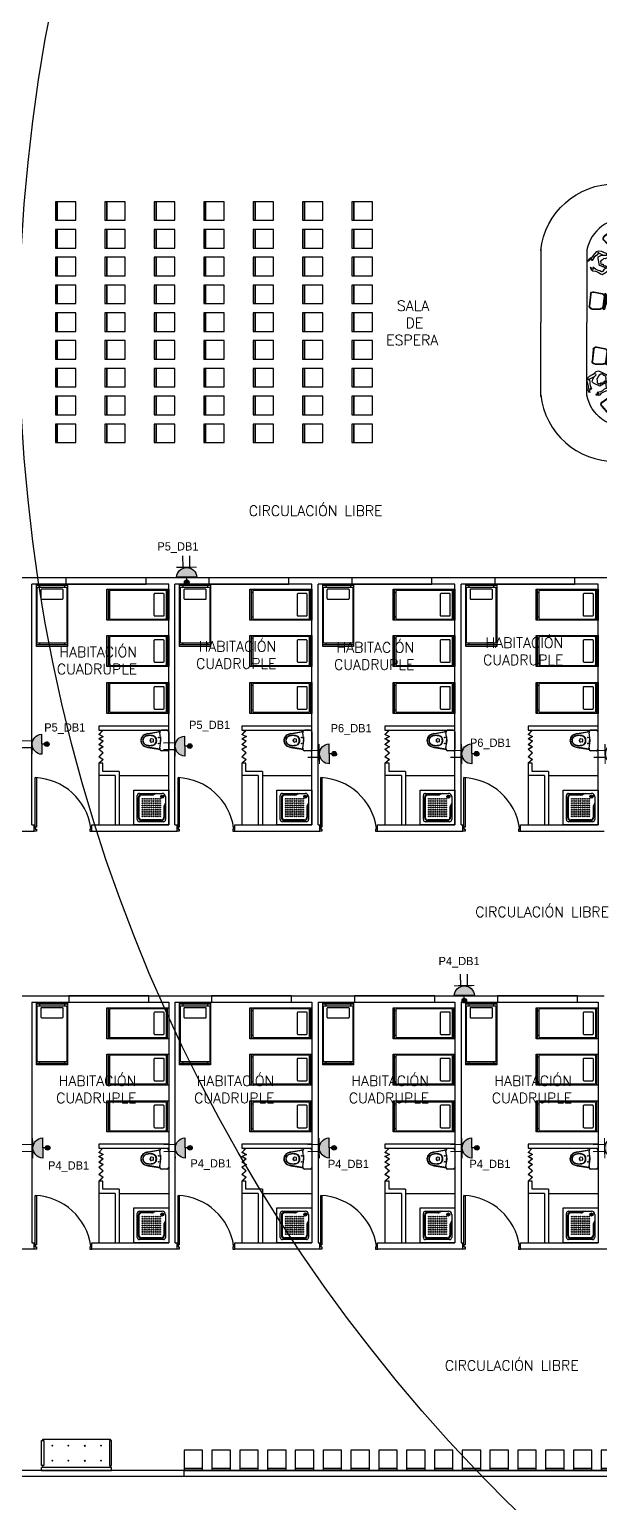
# Model space of a CAD drawing. Header units: metres. Extents: x -24 to 527, y -154 to 95.
# Drawn here: x 174.28 to 188.12, y 6.38 to 42.16 of the extents above; entities that cross this region are included whole.
import ezdxf

# ---------------------------------------------------------------- set-up
doc = ezdxf.new("R2010")
doc.units = ezdxf.units.M
doc.header["$MEASUREMENT"] = 0
for name, color, linetype in [('AN-TEXTO', 3, 'Continuous'), ('AR-MOBILIRIO', 1, 'Continuous'), ('AR-MUROS', 6, 'Continuous'), ('AR-PUERTAS', 2, 'Continuous'), ('AR-VENTANAS', 2, 'Continuous'), ('E-quip', 2, 'Continuous'), ('MOBILIARIO', 42, 'Continuous')]:
    doc.layers.add(name, color=color, linetype=linetype)
doc.layers.add('EQUIPO', color=1, linetype='Continuous', lineweight=0)
doc.styles.add('REGULAR-2.5', font='romans.shx', dxfattribs={"height": 2.5})

# ---------------------------------------------------------------- blocks, each defined once
blk = doc.blocks.new('AR-ESTACION DE ENFERMERAS')
at = {"layer": 'AR-MOBILIRIO'}
for p, q in [((-1.792, 3.363), (-1.792, 1.567)), ((-0.584, 2.259), (-0.616, 1.969)), ((-0.575, 2.257), (-0.606, 1.968)), ((-0.508, 2.307), (-0.304, 2.266)), ((-0.506, 2.317), (-0.302, 2.276)), ((-0.258, 2.205), (-0.286, 1.956)), ((-0.248, 2.203), (-0.276, 1.955)), ((-0.551, 1.905), (-0.343, 1.905)), ((-0.551, 1.895), (-0.343, 1.895)), ((-0.234, 2.041), (-0.266, 2.044)), ((-0.235, 2.036), (-0.266, 2.039)), ((-0.253, 2.118), (-0.262, 2.039)), ((-0.229, 2.075), (-0.262, 2.079)), ((-0.226, 2.115), (-0.258, 2.119)), ((-0.226, 2.11), (-0.258, 2.114)), ((-0.248, 2.118), (-0.257, 2.038)), ((-0.243, 2.117), (-0.252, 2.038)), ((-0.238, 2.117), (-0.247, 2.037)), ((-0.233, 2.116), (-0.242, 2.037)), ((-0.228, 2.116), (-0.237, 2.036)), ((-1.792, -0.23), (-1.792, 1.566)), ((-0.517, 0.919), (-0.549, 0.63)), ((-0.507, 0.918), (-0.539, 0.629)), ((-0.44, 0.968), (-0.236, 0.927)), ((-0.438, 0.977), (-0.235, 0.937)), ((-0.191, 0.865), (-0.218, 0.616)), ((-0.181, 0.864), (-0.208, 0.615)), ((-0.185, 0.779), (-0.194, 0.7)), ((-0.161, 0.736), (-0.194, 0.74)), ((-0.158, 0.771), (-0.191, 0.775)), ((-0.158, 0.776), (-0.19, 0.78)), ((-0.18, 0.779), (-0.189, 0.699)), ((-0.175, 0.778), (-0.184, 0.698)), ((-0.17, 0.777), (-0.179, 0.698)), ((-0.165, 0.777), (-0.174, 0.697)), ((-0.16, 0.776), (-0.169, 0.697)), ((-0.483, 0.566), (-0.275, 0.566)), ((-0.483, 0.556), (-0.275, 0.556)), ((-0.167, 0.697), (-0.199, 0.7)), ((-0.166, 0.702), (-0.198, 0.705)), ((-0.307, -0.367), (-0.138, -0.245)), ((-0.301, -0.375), (-0.132, -0.254)), ((-0.056, -0.262), (0.108, -0.451)), ((-0.048, -0.255), (0.115, -0.445)), ((0.032, -0.299), (0.007, -0.32)), ((0.035, -0.302), (0.011, -0.323)), ((0.011, -0.316), (0.063, -0.377)), ((0.015, -0.313), (0.067, -0.374)), ((0.019, -0.31), (0.071, -0.37)), ((0.022, -0.307), (0.075, -0.367)), ((0.026, -0.303), (0.078, -0.364)), ((0.03, -0.3), (0.082, -0.361)), ((0.059, -0.328), (0.034, -0.35)), ((0.081, -0.355), (0.056, -0.376)), ((-0.317, -0.464), (-0.126, -0.684)), ((-0.31, -0.458), (-0.119, -0.678)), ((-0.035, -0.68), (0.106, -0.527)), ((-0.028, -0.687), (0.113, -0.534)), ((0.084, -0.359), (0.06, -0.38))]:
    blk.add_line(p, q, dxfattribs=at)
at = {"layer": 'AR-MOBILIRIO', "linetype": 'ByBlock'}
for p, q in [((-0.453, 0.374), (-0.499, 0.332)), ((-0.39, 0.387), (-0.453, 0.374)), ((-0.34, 0.369), (-0.39, 0.387)), ((-0.261, 0.333), (-0.34, 0.369)), ((-0.672, 0.172), (-0.662, 0.218)), ((-0.652, 0.09), (-0.672, 0.172)), ((-0.662, 0.218), (-0.609, 0.269)), ((-0.632, 0.021), (-0.652, 0.09)), ((-0.642, 0.191), (-0.61, 0.17)), ((-0.637, -0.018), (-0.632, 0.021)), ((-0.612, 0.191), (-0.63, 0.185)), ((-0.559, 0.213), (-0.612, 0.191)), ((-0.61, 0.17), (-0.602, 0.118)), ((-0.609, 0.269), (-0.539, 0.304)), ((-0.602, 0.118), (-0.598, 0.08)), ((-0.598, 0.08), (-0.597, 0.04)), ((-0.597, 0.04), (-0.581, -0.004)), ((-0.494, 0.247), (-0.559, 0.213)), ((-0.546, 0.126), (-0.532, 0.191)), ((-0.515, 0.095), (-0.546, 0.126)), ((-0.539, 0.304), (-0.499, 0.332)), ((-0.532, 0.191), (-0.499, 0.25)), ((-0.361, 0.023), (-0.515, 0.095)), ((-0.499, 0.332), (-0.467, 0.322)), ((-0.454, 0.293), (-0.494, 0.247)), ((-0.467, 0.322), (-0.454, 0.293)), ((-0.405, 0.23), (-0.431, 0.203)), ((-0.431, 0.203), (-0.422, 0.15)), ((-0.422, 0.15), (-0.424, 0.105)), ((-0.424, 0.105), (-0.393, 0.085)), ((-0.399, 0.259), (-0.405, 0.23)), ((-0.378, 0.293), (-0.399, 0.259)), ((-0.393, 0.085), (-0.372, 0.064)), ((-0.336, 0.314), (-0.378, 0.293)), ((-0.315, 0.048), (-0.361, 0.023)), ((-0.345, 0.093), (-0.332, 0.111)), ((-0.342, 0.066), (-0.345, 0.093)), ((-0.308, 0.319), (-0.336, 0.314)), ((-0.332, 0.111), (-0.305, 0.09)), ((-0.218, 0.103), (-0.315, 0.048)), ((-0.279, 0.296), (-0.308, 0.319)), ((-0.305, 0.09), (-0.279, 0.108)), ((-0.259, 0.282), (-0.279, 0.296)), ((-0.279, 0.108), (-0.274, 0.131)), ((-0.274, 0.131), (-0.246, 0.132)), ((-0.186, 0.298), (-0.261, 0.333)), ((-0.232, 0.285), (-0.259, 0.282)), ((-0.246, 0.132), (-0.245, 0.15)), ((-0.245, 0.15), (-0.215, 0.138)), ((-0.224, 0.256), (-0.232, 0.285)), ((-0.21, 0.253), (-0.224, 0.256)), ((-0.221, 0.189), (-0.204, 0.206)), ((-0.202, 0.173), (-0.221, 0.189)), ((-0.215, 0.138), (-0.202, 0.173)), ((-0.177, 0.16), (-0.215, 0.104)), ((-0.215, 0.104), (-0.212, 0.039)), ((-0.212, 0.039), (-0.204, -0.009)), ((-0.204, 0.206), (-0.21, 0.253)), ((-0.159, 0.255), (-0.186, 0.298)), ((-0.14, 0.157), (-0.177, 0.16)), ((-0.156, 0.209), (-0.159, 0.255)), ((-0.138, 0.158), (-0.156, 0.209)), ((-0.151, -0.059), (-0.134, 0.052)), ((-0.134, 0.052), (-0.14, 0.157)), ((-0.641, -0.082), (-0.637, -0.018)), ((-0.61, -0.141), (-0.641, -0.082)), ((-0.605, -0.034), (-0.614, -0.07)), ((-0.614, -0.07), (-0.609, -0.106)), ((-0.605, -0.119), (-0.61, -0.141)), ((-0.609, -0.106), (-0.605, -0.119)), ((-0.591, -0.033), (-0.605, -0.034)), ((-0.571, -0.055), (-0.591, -0.033)), ((-0.581, -0.004), (-0.565, -0.044)), ((-0.565, -0.044), (-0.571, -0.055)), ((-0.44, -0.172), (-0.457, -0.176)), ((-0.457, -0.176), (-0.457, -0.186)), ((-0.457, -0.186), (-0.403, -0.199)), ((-0.397, -0.174), (-0.44, -0.172)), ((-0.386, -0.119), (-0.427, -0.13)), ((-0.427, -0.13), (-0.426, -0.136)), ((-0.426, -0.136), (-0.387, -0.146)), ((-0.403, -0.199), (-0.354, -0.185)), ((-0.38, -0.153), (-0.397, -0.174)), ((-0.387, -0.146), (-0.38, -0.153)), ((-0.347, -0.113), (-0.386, -0.119)), ((-0.354, -0.185), (-0.308, -0.141)), ((-0.297, -0.089), (-0.347, -0.113)), ((-0.308, -0.141), (-0.247, -0.104)), ((-0.252, -0.053), (-0.297, -0.089)), ((-0.208, -0.033), (-0.252, -0.053)), ((-0.247, -0.104), (-0.185, -0.084)), ((-0.2, -0.03), (-0.208, -0.033)), ((-0.204, -0.009), (-0.2, -0.03)), ((-0.185, -0.084), (-0.151, -0.059))]:
    blk.add_line(p, q, dxfattribs=at)
at = {"layer": 'AR-MOBILIRIO'}
for points in [[(-1.792, 3.317, -0.388962), (0.028, 4.934), (0.354, 4.08, 0.39649), (-0.672, 3.332), (-0.671, 1.567)], [(-1.792, -0.184, 0.388962), (0.028, -1.801), (0.354, -0.947, -0.39649), (-0.672, -0.199), (-0.671, 1.566)]]:
    blk.add_lwpolyline(points, format="xyb", dxfattribs=at)
at = {"layer": 'AR-MOBILIRIO', "linetype": 'ByBlock'}
for points in [[(-0.626, 3.064), (-0.648, 3.054), (-0.619, 3.115), (-0.566, 3.15), (-0.531, 3.17), (-0.488, 3.228), (-0.436, 3.294), (-0.393, 3.313), (-0.32, 3.302), (-0.25, 3.267), (-0.204, 3.253), (-0.142, 3.242)], [(-0.204, 3.253), (-0.192, 3.221), (-0.208, 3.193), (-0.268, 3.197), (-0.335, 3.228), (-0.385, 3.257), (-0.4, 3.268), (-0.402, 3.281), (-0.399, 3.243), (-0.436, 3.205), (-0.464, 3.179), (-0.496, 3.154), (-0.521, 3.115), (-0.543, 3.078), (-0.556, 3.076), (-0.55, 3.105), (-0.559, 3.115), (-0.593, 3.101), (-0.619, 3.075), (-0.626, 3.064)], [(-0.124, 2.86), (-0.094, 2.906), (-0.059, 2.935), (-0.041, 2.983), (-0.058, 3.064), (-0.078, 3.148), (-0.094, 3.199), (-0.142, 3.242)], [(-0.582, 2.911), (-0.591, 2.906), (-0.568, 2.855), (-0.527, 2.824), (-0.464, 2.815), (-0.398, 2.789), (-0.345, 2.751), (-0.304, 2.739), (-0.205, 2.793), (-0.126, 2.861), (-0.145, 2.892), (-0.214, 2.889)], [(-0.214, 2.889), (-0.263, 2.847), (-0.297, 2.812), (-0.311, 2.796), (-0.318, 2.8), (-0.36, 2.823), (-0.417, 2.837), (-0.466, 2.862), (-0.494, 2.89), (-0.527, 2.916), (-0.532, 2.911), (-0.516, 2.874), (-0.518, 2.864), (-0.545, 2.865), (-0.569, 2.9), (-0.582, 2.911)], [(-0.216, 2.89), (-0.318, 2.934), (-0.366, 2.956), (-0.401, 3.122), (-0.396, 3.165), (-0.336, 3.194), (-0.269, 3.202)], [(-0.32, 2.966), (-0.301, 2.985), (-0.278, 2.986), (-0.279, 2.951), (-0.248, 2.942), (-0.227, 2.951), (-0.21, 2.93), (-0.194, 2.94), (-0.187, 2.909), (-0.15, 2.92), (-0.149, 2.945), (-0.126, 2.942), (-0.092, 2.975), (-0.098, 2.987), (-0.079, 3.012), (-0.098, 3.031), (-0.099, 3.056), (-0.098, 3.093), (-0.119, 3.112), (-0.162, 3.133), (-0.201, 3.129), (-0.228, 3.116), (-0.265, 3.121), (-0.302, 3.081), (-0.339, 3.055), (-0.336, 3.019), (-0.34, 2.99)]]:
    blk.add_lwpolyline(points, dxfattribs=at)
at = {"layer": 'AR-MOBILIRIO'}
for centre, radius, start, end in [((-0.871, 2.148), 0.646, 336.7176, 10.5405), ((-0.206, 2.055), 0.0305, 272.5051, 304.8395), ((-0.202, 2.089), 0.0305, 42.2784, 74.6625), ((-0.804, 0.809), 0.646, 336.7176, 10.5405), ((-0.134, 0.75), 0.0305, 42.2784, 74.6625), ((-0.138, 0.716), 0.0305, 272.5051, 304.8395), ((-0.431, -0.75), 0.646, 23.8876, 57.7104), ((0.067, -0.299), 0.0305, 89.4483, 121.8325), ((0.089, -0.325), 0.0305, 319.675, 352.0095)]:
    blk.add_arc(centre, radius, start, end, dxfattribs=at)
at = {"layer": 'AR-MOBILIRIO', "extrusion": (0, 0, -1)}
for centre, major_axis, start_param, end_param in [((-0.518, 2.251), (0.0369, 0.0554), 4.232936, 5.879449), ((-0.518, 2.251), (0.0313, 0.0471), 4.232936, 5.879449), ((-0.314, 2.211), (0.0313, 0.0471), 5.879449, 7.375986), ((-0.314, 2.211), (0.0369, 0.0554), 5.879449, 7.375986), ((-0.55, 1.962), (0.0369, 0.0554), 2.568445, 4.232936), ((-0.55, 1.962), (0.0313, 0.0471), 2.568445, 4.232936), ((-0.342, 1.962), (0.0313, 0.0471), 1.092801, 2.568445), ((-0.342, 1.962), (0.0369, 0.0554), 1.092801, 2.568445), ((-0.451, 0.912), (0.0369, 0.0554), 4.232936, 5.879449), ((-0.451, 0.912), (0.0313, 0.0471), 4.232936, 5.879449), ((-0.247, 0.871), (0.0313, 0.0471), 5.879449, 7.375986), ((-0.247, 0.871), (0.0369, 0.0554), 5.879449, 7.375986), ((-0.482, 0.623), (0.0369, 0.0554), 2.568445, 4.232936), ((-0.482, 0.623), (0.0313, 0.0471), 2.568445, 4.232936), ((-0.274, 0.622), (0.0313, 0.0471), 1.092801, 2.568445), ((-0.274, 0.622), (0.0369, 0.0554), 1.092801, 2.568445), ((-0.099, -0.299), (-0.0156, 0.0647), 5.879449, 7.375986), ((-0.099, -0.299), (-0.0132, 0.055), 5.879449, 7.375986), ((-0.267, -0.421), (-0.0156, 0.0647), 4.232936, 5.879449), ((-0.267, -0.421), (-0.0132, 0.055), 4.232936, 5.879449), ((-0.076, -0.641), (-0.0156, 0.0647), 2.568445, 4.232936), ((-0.076, -0.641), (-0.0132, 0.055), 2.568445, 4.232936), ((0.065, -0.488), (-0.0132, 0.055), 1.092801, 2.568445), ((0.065, -0.488), (-0.0156, 0.0647), 1.092801, 2.568445)]:
    blk.add_ellipse(centre, major_axis=major_axis, ratio=1, start_param=start_param, end_param=end_param, dxfattribs=at)
at = {"layer": 'AR-MOBILIRIO'}
for centre, major_axis, start_param, end_param in [((-0.244, 2.078), (0.022, 0.194), 2.867658, 6.556557), ((-0.269, 2.081), (0.022, 0.194), 3.414965, 6.009251), ((-0.176, 0.739), (0.022, 0.194), 2.867658, 6.556557), ((-0.202, 0.741), (0.022, 0.194), 3.414965, 6.009251), ((0.047, -0.338), (-0.128, 0.148), 2.867658, 6.556557), ((0.027, -0.354), (-0.128, 0.148), 3.414965, 6.009251)]:
    blk.add_ellipse(centre, major_axis=major_axis, ratio=0.239226, start_param=start_param, end_param=end_param, dxfattribs=at)
for points in [[(-0.188, 2.03), (-0.185, 2.049), (-0.183, 2.068), (-0.18, 2.095), (-0.18, 2.102), (-0.179, 2.11)], [(-0.121, 0.691), (-0.118, 0.71), (-0.115, 0.729), (-0.113, 0.755), (-0.112, 0.763), (-0.112, 0.771)], [(0.119, -0.329), (0.108, -0.314), (0.095, -0.299), (0.078, -0.28), (0.072, -0.274), (0.067, -0.268)]]:
    blk.add_open_spline(points, degree=3, knots=[4.503628, 4.503628, 4.503628, 4.503628, 4.7924379, 4.7924379, 4.9095358, 4.9095358, 4.9095358, 4.9095358], dxfattribs=at)
at = {"layer": 'MOBILIARIO', "linetype": 'ByBlock'}
blk.add_line((-0.63, 0.185), (-0.642, 0.191), dxfattribs=at)
blk = doc.blocks.new('AR-ESTACION DE ENFERMERAS 1')
at = {"layer": 'AR-MOBILIRIO'}
for p, q in [((0.165, 4.32), (0.304, 4.165)), ((0.172, 4.327), (0.311, 4.172)), ((0.413, 4.588), (0.176, 4.418)), ((0.419, 4.58), (0.182, 4.41)), ((0.59, 4.309), (0.387, 4.163)), ((0.596, 4.301), (0.393, 4.155)), ((0.5, 4.563), (0.606, 4.384)), ((0.508, 4.568), (0.614, 4.389)), ((0.481, 4.179), (0.462, 4.205)), ((0.53, 4.247), (0.465, 4.201)), ((0.485, 4.181), (0.466, 4.208)), ((0.533, 4.243), (0.468, 4.197)), ((0.536, 4.239), (0.471, 4.193)), ((0.539, 4.235), (0.474, 4.189)), ((0.542, 4.231), (0.477, 4.185)), ((0.545, 4.227), (0.479, 4.18)), ((0.514, 4.201), (0.494, 4.228)), ((0.542, 4.222), (0.523, 4.248)), ((0.546, 4.225), (0.527, 4.251))]:
    blk.add_line(p, q, dxfattribs=at)
for centre, radius, start, end in [((0.139, 4.727), 0.646, 288.6156, 322.4385), ((0.514, 4.17), 0.0305, 224.4031, 256.7375), ((0.542, 4.19), 0.0305, 354.1764, 26.5605)]:
    blk.add_arc(centre, radius, start, end, dxfattribs=at)
at = {"layer": 'AR-MOBILIRIO', "extrusion": (0, 0, -1)}
for centre, major_axis, start_param, end_param in [((0.215, 4.364), (0.0659, 0.0096), 2.568445, 4.232936), ((0.215, 4.364), (0.056, 0.0081), 2.568445, 4.232936), ((0.452, 4.534), (0.0659, 0.0096), 4.232936, 5.879449), ((0.452, 4.534), (0.056, 0.0081), 4.232936, 5.879449), ((0.557, 4.355), (0.056, 0.0081), 5.879449, 7.375986), ((0.557, 4.355), (0.0659, 0.0096), 5.879449, 7.375986), ((0.354, 4.209), (0.0659, 0.0096), 1.092801, 2.568445), ((0.354, 4.209), (0.056, 0.0081), 1.092801, 2.568445)]:
    blk.add_ellipse(centre, major_axis=major_axis, ratio=1, start_param=start_param, end_param=end_param, dxfattribs=at)
at = {"layer": 'AR-MOBILIRIO'}
for centre, start_param, end_param in [((0.506, 4.214), 2.867658, 6.556557), ((0.491, 4.234), 3.414965, 6.009251)]:
    blk.add_ellipse(centre, major_axis=(0.159, 0.113), ratio=0.239226, start_param=start_param, end_param=end_param, dxfattribs=at)
blk.add_open_spline([(0.507, 4.141), (0.523, 4.151), (0.539, 4.162), (0.561, 4.178), (0.567, 4.182), (0.573, 4.187)], degree=3, knots=[4.503628, 4.503628, 4.503628, 4.503628, 4.7924379, 4.7924379, 4.9095358, 4.9095358, 4.9095358, 4.9095358], dxfattribs=at)
at = {"layer": 'AR-MOBILIRIO', "color": 1}
blk.add_blockref('AR-ESTACION DE ENFERMERAS', (0.431, 0.75), dxfattribs=at)
blk = doc.blocks.new('silla')
for points in [[(-0.225, -0.023), (0.225, -0.023), (0.225, 0.023), (-0.225, 0.023)], [(-0.225, -0.473), (0.225, -0.473), (0.225, -0.023), (-0.225, -0.023)]]:
    blk.add_lwpolyline(points, close=True)
blk = doc.blocks.new('*U116')
at = {"layer": 'AR-MOBILIRIO', "rotation": 90}
blk.add_blockref('silla', (-0.225, 0), dxfattribs=at)
blk = doc.blocks.new('*U105')
at = {"layer": 'AR-MUROS', "color": 0, "linetype": 'ByBlock', "lineweight": -2}
for p in [(0, 5.4), (1.2, 5.4), (2.4, 5.4), (3.6, 5.4), (4.8, 5.4), (6, 5.4), (7.2, 5.4), (0, 4.725), (1.2, 4.725), (2.4, 4.725), (3.6, 4.725), (4.8, 4.725), (6, 4.725), (7.2, 4.725), (0, 4.05), (1.2, 4.05), (2.4, 4.05), (3.6, 4.05), (4.8, 4.05), (6, 4.05), (7.2, 4.05), (0, 3.375), (1.2, 3.375), (2.4, 3.375), (3.6, 3.375), (4.8, 3.375), (6, 3.375), (7.2, 3.375), (0, 2.7), (1.2, 2.7), (2.4, 2.7), (3.6, 2.7), (4.8, 2.7), (6, 2.7), (7.2, 2.7), (0, 2.025), (1.2, 2.025), (2.4, 2.025), (3.6, 2.025), (4.8, 2.025), (6, 2.025), (7.2, 2.025), (0, 1.35), (1.2, 1.35), (2.4, 1.35), (3.6, 1.35), (4.8, 1.35), (6, 1.35), (7.2, 1.35), (0, 0.675), (1.2, 0.675), (2.4, 0.675), (3.6, 0.675), (4.8, 0.675), (6, 0.675), (7.2, 0.675), (0, 0), (1.2, 0), (2.4, 0), (3.6, 0), (4.8, 0), (6, 0), (7.2, 0)]:
    blk.add_blockref('*U116', p, dxfattribs=at)
blk = doc.blocks.new('31643339')
at = {"layer": 'AR-MOBILIRIO'}
for p, q in [((0.038, 0.5), (0.038, -0.5)), ((1.95, 0.5), (1.95, -0.5)), ((0.038, 0.4), (0.087, 0.4)), ((1.9, 0.4), (1.95, 0.4)), ((0.038, -0.4), (0.087, -0.4)), ((1.9, -0.4), (1.95, -0.4))]:
    blk.add_line(p, q, dxfattribs=at)
blk.add_lwpolyline([(0, -0.5), (0, 0.5), (2, 0.5), (2, -0.5)], close=True, dxfattribs=at)
for points in [[(1.87, 0.475, -0.414214), (1.9, 0.445), (1.9, -0.445, -0.414214), (1.87, -0.475), (0.117, -0.475, -0.414214), (0.087, -0.445), (0.087, 0.445, -0.414214), (0.117, 0.475)], [(0.15, -0.332, 0.414214), (0.18, -0.362), (0.447, -0.362, 0.414214), (0.477, -0.332), (0.477, 0.333, 0.414214), (0.447, 0.363), (0.18, 0.363, 0.414214), (0.15, 0.333)]]:
    blk.add_lwpolyline(points, format="xyb", close=True, dxfattribs=at)
blk = doc.blocks.new('AR-PUERTA 2')
at = {"layer": 'AR-PUERTAS', "linetype": 'Continuous'}
for points in [[(-1.354, -0.058), (-1.354, -0.008), (-1.329, -0.008), (-1.329, 0.042), (-1.379, 0.042), (-1.379, -0.058)], [(-0.029, -0.008), (-0.029, 0.042), (0.021, 0.042), (0.021, -0.058), (-0.004, -0.058), (-0.004, -0.008)], [(-0.004, -0.058), (-0.004, -1.258), (-0.029, -1.258), (-0.029, -0.058)]]:
    blk.add_lwpolyline(points, close=True, dxfattribs=at)
blk.add_arc((0.061, 0.169), 1.428, 188.1236, 267.3924, dxfattribs=at)
blk = doc.blocks.new('*U112')
at = {"layer": 'AR-MOBILIRIO', "rotation": 90}
blk.add_blockref('silla', (-0.225, 0), dxfattribs=at)
blk = doc.blocks.new('*U113')
at = {"layer": 'AR-MUROS', "color": 0, "linetype": 'ByBlock', "lineweight": -2}
for p in [(0, 12.825), (0, 12.15), (0, 11.475), (0, 10.8), (0, 10.125), (0, 9.45), (0, 8.775), (0, 8.1), (0, 7.425), (0, 6.75), (0, 6.075), (0, 5.4), (0, 4.725), (0, 4.05), (0, 3.375), (0, 2.7), (0, 2.025), (0, 1.35), (0, 0.675), (0, 0)]:
    blk.add_blockref('*U112', p, dxfattribs=at)
blk = doc.blocks.new('mueb')
at = {"layer": 'AR-MOBILIRIO'}
for p, q in [((354.197, 187.284), (354.197, 187.21)), ((355.897, 187.284), (354.197, 187.284)), ((354.197, 187.21), (355.897, 187.21)), ((354.251, 187.161), (354.197, 187.161)), ((354.197, 187.161), (354.197, 186.556)), ((354.224, 187.21), (354.224, 187.161)), ((354.251, 186.556), (354.251, 187.161)), ((355.842, 187.161), (355.897, 187.161)), ((355.842, 186.556), (355.842, 187.161)), ((355.87, 187.21), (355.87, 187.161)), ((355.897, 187.284), (355.897, 187.21)), ((355.897, 187.161), (355.897, 186.556)), ((354.468, 187.058), (354.444, 187.033)), ((354.468, 187.033), (354.444, 187.058)), ((354.859, 187.058), (354.834, 187.033)), ((354.859, 187.033), (354.834, 187.058)), ((355.232, 187.033), (355.257, 187.058)), ((355.232, 187.058), (355.257, 187.033)), ((355.623, 187.033), (355.647, 187.058)), ((355.623, 187.058), (355.647, 187.033)), ((354.197, 186.556), (354.251, 186.556)), ((354.197, 186.556), (354.251, 186.556)), ((354.224, 186.556), (354.224, 186.52)), ((354.224, 186.556), (354.224, 186.52)), ((355.87, 186.52), (354.224, 186.52)), ((354.468, 186.67), (354.444, 186.695)), ((354.468, 186.695), (354.444, 186.67)), ((354.859, 186.695), (354.834, 186.67)), ((354.859, 186.67), (354.834, 186.695)), ((355.232, 186.67), (355.257, 186.695)), ((355.232, 186.695), (355.257, 186.67)), ((355.623, 186.695), (355.647, 186.67)), ((355.623, 186.67), (355.647, 186.695)), ((355.897, 186.556), (355.842, 186.556)), ((355.87, 186.556), (355.87, 186.52))]:
    blk.add_line(p, q, dxfattribs=at)
blk = doc.blocks.new('AR-PUERTA ACORDION')
at = {"layer": 'AR-PUERTAS'}
blk.add_lwpolyline([(-0.386, 0.049), (-0.288, -0.046), (-0.235, 0.057), (-0.185, -0.044), (-0.129, 0.054), (-0.046, -0.045), (0.01, 0.056), (0.073, -0.046), (0.158, 0.053), (0.252, -0.046), (0.317, 0.054), (0.41, -0.047), (0.41, -0.054), (0.318, 0.046), (0.253, -0.054), (0.158, 0.046), (0.072, -0.054), (0.01, 0.046), (-0.045, -0.054), (-0.128, 0.046), (-0.185, -0.054), (-0.235, 0.046), (-0.287, -0.054), (-0.39, 0.046)], close=True, dxfattribs=at)
blk = doc.blocks.new('A$C05366594')
at = {"layer": 'AR-MOBILIRIO', "linetype": 'Continuous'}
for p, q in [((0, 0), (0, 0.72)), ((0, 0.72), (0.72, 0.72)), ((0.113, 0.653), (0.585, 0.653)), ((0.367, 0.63), (0.158, 0.63)), ((0.428, 0.653), (0.397, 0.637)), ((0.72, 0.72), (0.72, 0)), ((0.068, 0.113), (0.068, 0.608)), ((0.09, 0.563), (0.09, 0.158)), ((0.63, 0.367), (0.63, 0.158)), ((0.653, 0.428), (0.637, 0.397)), ((0.653, 0.585), (0.653, 0.113)), ((0.72, 0), (0, 0)), ((0.608, 0.068), (0.113, 0.068)), ((0.563, 0.09), (0.158, 0.09))]:
    blk.add_line(p, q, dxfattribs=at)
at = {"layer": 'AR-MOBILIRIO', "color": 250}
for p, q in [((0.367, 0.617), (0.158, 0.617)), ((0.458, 0.653), (0.403, 0.625)), ((0.104, 0.563), (0.104, 0.158)), ((0.617, 0.367), (0.617, 0.158)), ((0.653, 0.458), (0.625, 0.403)), ((0.563, 0.104), (0.158, 0.104))]:
    blk.add_line(p, q, dxfattribs=at)
at = {"layer": 'AR-MOBILIRIO', "linetype": 'Continuous'}
for centre, major_axis, start_param, end_param in [((0.113, 0.608), (0.0318, 0.0318), 0.785398, 2.356194), ((0.158, 0.563), (0.0477, 0.0477), 0.785398, 2.356194), ((0.367, 0.698), (0.0477, 0.0477), 3.926991, 4.390638), ((0.585, 0.585), (0.0477, 0.0477), 5.497787, 7.068583), ((0.698, 0.367), (-0.0477, 0.0477), 0.321751, 0.785398), ((0.113, 0.113), (-0.0318, 0.0318), 0.785398, 2.356194), ((0.158, 0.158), (-0.0477, 0.0477), 0.785398, 2.356194), ((0.158, 0.158), (-0.0477, 0.0477), 0.785398, 2.356194), ((0.563, 0.158), (0.0477, 0.0477), 3.926991, 5.497787), ((0.608, 0.113), (-0.0318, 0.0318), 2.356194, 3.926991)]:
    blk.add_ellipse(centre, major_axis=major_axis, ratio=1, start_param=start_param, end_param=end_param, dxfattribs=at)
at = {"layer": 'AR-MOBILIRIO', "color": 250}
for centre, major_axis, start_param, end_param in [((0.158, 0.563), (-0.0382, 0.0382), -0.785398, 0.785398), ((0.367, 0.698), (0.0573, 0.0573), 3.926991, 4.390638), ((0.585, 0.585), (0.0223, 0.0223), 0.785398, 7.068583), ((0.18, 0.54), (-0.00636, 0.00636), -0.785398, 5.497787), ((0.18, 0.495), (-0.00636, 0.00636), -0.785398, 5.497787), ((0.18, 0.45), (-0.00636, 0.00636), -0.785398, 5.497787), ((0.18, 0.405), (-0.00636, 0.00636), -0.785398, 5.497787), ((0.18, 0.36), (-0.00636, 0.00636), -0.785398, 5.497787), ((0.18, 0.315), (-0.00636, 0.00636), -0.785398, 5.497787), ((0.225, 0.54), (0.00636, 0.00636), 0.785398, 7.068583), ((0.225, 0.495), (0.00636, 0.00636), 0.785398, 7.068583), ((0.225, 0.45), (0.00636, 0.00636), 0.785398, 7.068583), ((0.225, 0.405), (0.00636, 0.00636), 0.785398, 7.068583), ((0.225, 0.36), (0.00636, 0.00636), 0.785398, 7.068583), ((0.225, 0.315), (0.00636, 0.00636), 0.785398, 7.068583), ((0.27, 0.54), (0.00636, 0.00636), 0.785398, 7.068583), ((0.27, 0.495), (0.00636, 0.00636), 0.785398, 7.068583), ((0.27, 0.45), (0.00636, 0.00636), 0.785398, 7.068583), ((0.27, 0.405), (0.00636, 0.00636), 0.785398, 7.068583), ((0.27, 0.36), (0.00636, 0.00636), 0.785398, 7.068583), ((0.27, 0.315), (0.00636, 0.00636), 0.785398, 7.068583), ((0.315, 0.54), (-0.00636, 0.00636), -0.785398, 5.497787), ((0.315, 0.495), (-0.00636, 0.00636), -0.785398, 5.497787), ((0.315, 0.45), (-0.00636, 0.00636), -0.785398, 5.497787), ((0.315, 0.36), (-0.00636, 0.00636), -0.785398, 5.497787), ((0.315, 0.315), (-0.00636, 0.00636), -0.785398, 5.497787), ((0.315, 0.405), (-0.00636, 0.00636), -0.785398, 5.497787), ((0.36, 0.54), (-0.00636, 0.00636), -0.785398, 5.497787), ((0.36, 0.495), (-0.00636, 0.00636), -0.785398, 5.497787), ((0.36, 0.45), (-0.00636, 0.00636), -0.785398, 5.497787), ((0.36, 0.405), (-0.00636, 0.00636), -0.785398, 5.497787), ((0.36, 0.36), (-0.00636, 0.00636), -0.785398, 5.497787), ((0.36, 0.315), (-0.00636, 0.00636), -0.785398, 5.497787), ((0.405, 0.54), (-0.00636, 0.00636), -0.785398, 5.497787), ((0.405, 0.495), (-0.00636, 0.00636), -0.785398, 5.497787), ((0.405, 0.45), (-0.00636, 0.00636), -0.785398, 5.497787), ((0.405, 0.405), (-0.00636, 0.00636), -0.785398, 5.497787), ((0.405, 0.36), (-0.00636, 0.00636), -0.785398, 5.497787), ((0.405, 0.315), (-0.00636, 0.00636), -0.785398, 5.497787), ((0.45, 0.54), (0.00636, 0.00636), 0.785398, 7.068583), ((0.45, 0.495), (0.00636, 0.00636), 0.785398, 7.068583), ((0.45, 0.45), (0.00636, 0.00636), 0.785398, 7.068583), ((0.45, 0.405), (0.00636, 0.00636), 0.785398, 7.068583), ((0.45, 0.36), (0.00636, 0.00636), 0.785398, 7.068583), ((0.45, 0.315), (0.00636, 0.00636), 0.785398, 7.068583), ((0.495, 0.54), (0.00636, 0.00636), 0.785398, 7.068583), ((0.495, 0.495), (0.00636, 0.00636), 0.785398, 7.068583), ((0.495, 0.45), (0.00636, 0.00636), 0.785398, 7.068583), ((0.495, 0.405), (0.00636, 0.00636), 0.785398, 7.068583), ((0.495, 0.36), (0.00636, 0.00636), 0.785398, 7.068583), ((0.495, 0.315), (0.00636, 0.00636), 0.785398, 7.068583), ((0.54, 0.54), (-0.00636, 0.00636), -0.785398, 5.497787), ((0.54, 0.495), (-0.00636, 0.00636), -0.785398, 5.497787), ((0.54, 0.45), (-0.00636, 0.00636), -0.785398, 5.497787), ((0.54, 0.36), (-0.00636, 0.00636), -0.785398, 5.497787), ((0.54, 0.315), (-0.00636, 0.00636), -0.785398, 5.497787), ((0.54, 0.405), (-0.00636, 0.00636), -0.785398, 5.497787), ((0.585, 0.585), (-0.00955, 0.00955), -0.785398, 5.497787), ((0.576, 0.585), (0.00286, 0.00286), 0.785398, 7.068583), ((0.581, 0.592), (0.00286, 0.00286), 0.785398, 7.068583), ((0.581, 0.578), (0.00286, 0.00286), 0.785398, 7.068583), ((0.589, 0.592), (0.00286, 0.00286), 0.785398, 7.068583), ((0.589, 0.578), (0.00286, 0.00286), 0.785398, 7.068583), ((0.594, 0.585), (0.00286, 0.00286), 0.785398, 7.068583), ((0.698, 0.367), (-0.0573, 0.0573), 0.321751, 0.785398), ((0.158, 0.158), (-0.0382, 0.0382), 0.785398, 2.356194), ((0.158, 0.158), (0.0382, 0.0382), 2.356194, 3.926991), ((0.18, 0.27), (-0.00636, 0.00636), -0.785398, 5.497787), ((0.18, 0.225), (-0.00636, 0.00636), -0.785398, 5.497787), ((0.18, 0.18), (-0.00636, 0.00636), -0.785398, 5.497787), ((0.225, 0.27), (0.00636, 0.00636), 0.785398, 7.068583), ((0.225, 0.225), (0.00636, 0.00636), 0.785398, 7.068583), ((0.225, 0.18), (0.00636, 0.00636), 0.785398, 7.068583), ((0.27, 0.27), (0.00636, 0.00636), 0.785398, 7.068583), ((0.27, 0.225), (0.00636, 0.00636), 0.785398, 7.068583), ((0.27, 0.18), (0.00636, 0.00636), 0.785398, 7.068583), ((0.315, 0.27), (-0.00636, 0.00636), -0.785398, 5.497787), ((0.315, 0.225), (-0.00636, 0.00636), -0.785398, 5.497787), ((0.315, 0.18), (-0.00636, 0.00636), -0.785398, 5.497787), ((0.36, 0.27), (-0.00636, 0.00636), -0.785398, 5.497787), ((0.36, 0.225), (-0.00636, 0.00636), -0.785398, 5.497787), ((0.36, 0.18), (-0.00636, 0.00636), -0.785398, 5.497787), ((0.405, 0.27), (-0.00636, 0.00636), -0.785398, 5.497787), ((0.405, 0.225), (-0.00636, 0.00636), -0.785398, 5.497787), ((0.405, 0.18), (-0.00636, 0.00636), -0.785398, 5.497787), ((0.45, 0.27), (0.00636, 0.00636), 0.785398, 7.068583), ((0.45, 0.225), (0.00636, 0.00636), 0.785398, 7.068583), ((0.45, 0.18), (0.00636, 0.00636), 0.785398, 7.068583), ((0.495, 0.27), (0.00636, 0.00636), 0.785398, 7.068583), ((0.495, 0.225), (0.00636, 0.00636), 0.785398, 7.068583), ((0.495, 0.18), (0.00636, 0.00636), 0.785398, 7.068583), ((0.54, 0.27), (-0.00636, 0.00636), -0.785398, 5.497787), ((0.54, 0.225), (-0.00636, 0.00636), -0.785398, 5.497787), ((0.54, 0.18), (-0.00636, 0.00636), -0.785398, 5.497787), ((0.563, 0.158), (0.0382, 0.0382), 3.926991, 5.497787)]:
    blk.add_ellipse(centre, major_axis=major_axis, ratio=1, start_param=start_param, end_param=end_param, dxfattribs=at)
blk = doc.blocks.new('1p-toppiece')
at = {"layer": 'AR-MOBILIRIO'}
for p, q in [((-0.532, 0.174), (-0.265, 0.22)), ((-0.232, 0.219), (-0.531, 0.169)), ((-0.485, 0.003), (-0.485, 0.003)), ((-0.485, 0.003), (-0.485, 0.003)), ((-0.485, 0.003), (-0.485, 0.003)), ((-0.485, 0.003), (-0.485, 0.003)), ((-0.485, 0.003), (-0.485, 0.003)), ((-0.485, 0.003), (-0.485, 0.003)), ((-0.485, 0.003), (-0.485, 0.003)), ((-0.485, 0.003), (-0.485, 0.003)), ((-0.406, 0.039), (-0.443, 0.044)), ((-0.232, 0.22), (-0.232, 0.195)), ((-0.205, 0.008), (-0.232, 0.195)), ((-0.218, 0.098), (-0.218, 0.003)), ((-0.218, -0.093), (-0.218, 0.003)), ((-0.047, 0.26), (-0.192, 0.26)), ((-0.007, 0.22), (-0.007, -0.214)), ((-0.532, -0.169), (-0.265, -0.215)), ((-0.232, -0.214), (-0.531, -0.163)), ((-0.406, -0.034), (-0.443, -0.039)), ((-0.232, -0.189), (-0.205, -0.003)), ((-0.232, -0.189), (-0.232, -0.214)), ((-0.047, -0.254), (-0.192, -0.254))]:
    blk.add_line(p, q, dxfattribs=at)
blk.add_lwpolyline([(-0.467, -0.009, 0.139005), (-0.464, -0.009, 0.107089), (-0.461, -0.006, 0.080212), (-0.46, -0.002, 0.06796), (-0.459, 0.003, 0.06796), (-0.46, 0.007, 0.080212), (-0.461, 0.011, 0.107089), (-0.464, 0.014, 0.139005), (-0.467, 0.015, 0.139005), (-0.47, 0.014, 0.107089), (-0.473, 0.011, 0.080212), (-0.474, 0.007, 0.06796), (-0.475, 0.003, 0.06796), (-0.474, -0.002, 0.080212), (-0.473, -0.006, 0.107089), (-0.47, -0.009, 0.139005)], format="xyb", close=True, dxfattribs=at)
for centre in [(-0.26, 0.078), (-0.26, -0.072)]:
    blk.add_circle(centre, 0.008, dxfattribs=at)
for centre, radius, start, end in [((-0.545, -0.004), 0.165, 137.5273, 177.8064), ((-0.545, 0.009), 0.165, 182.1936, 222.4727), ((-0.545, -0.004), 0.159, 137.1746, 177.7477), ((-0.545, 0.009), 0.159, 182.2523, 222.8254), ((-0.518, -0.034), 0.206, 106.927, 136.493), ((-0.541, -0.003), 0.122, 134.1142, 177.24), ((-0.541, 0.008), 0.122, 182.76, 225.8858), ((-0.518, -0.034), 0.2, 106.5054, 136.1127), ((-0.541, -0.003), 0.115, 133.4423, 177.1285), ((-0.541, 0.008), 0.115, 182.8715, 226.5577), ((-0.519, -0.031), 0.157, 102.7254, 132.8308), ((-0.52, -0.03), 0.15, 101.8667, 132.1155), ((-0.482, -0.117), 0.296, 99.7929, 108.8085), ((-0.482, -0.12), 0.292, 99.5848, 108.4322), ((-0.482, -0.148), 0.279, 90.6669, 104.9929), ((-0.482, -0.156), 0.281, 90.6819, 104.1933), ((-0.474, -0.297), 0.428, 81.7587, 91.4179), ((-0.488, -0.362), 0.487, 81.705, 89.6761), ((-0.434, 0.003), 0.0456, 126.1832, 180), ((-0.434, 0.003), 0.0456, 180, 233.8168), ((-0.447, 0.019), 0.025, 82.2348, 126.1832), ((-0.434, -0.002), 0.123, 44.007, 82.2929), ((-0.431, -0.004), 0.132, 44.3018, 82.295), ((-0.408, 0.024), 0.015, 13.7696, 82.2348), ((-0.495, 0.003), 0.105, 0, 13.7696), ((-0.495, 0.003), 0.105, 346.2304, 0), ((-0.46, 0.006), 0.138, 358.6352, 34.0042), ((-0.46, -0.001), 0.138, 325.9958, 1.3648), ((-0.441, 0.008), 0.132, 357.4666, 37.446), ((-0.441, -0.003), 0.132, 322.554, 2.5334), ((-0.24, 0.073), 0.15, 87.0389, 99.7929), ((-0.192, 0.22), 0.04, 90, 180), ((-0.244, 0.003), 0.04, 351.6776, 8.3142), ((-0.047, 0.22), 0.04, 0, 90), ((-0.518, 0.039), 0.206, 223.507, 253.073), ((-0.518, 0.039), 0.2, 223.8873, 253.4946), ((-0.519, 0.036), 0.157, 227.1692, 257.2746), ((-0.52, 0.036), 0.15, 227.8845, 258.1333), ((-0.482, 0.122), 0.296, 251.1915, 260.2071), ((-0.482, 0.125), 0.292, 251.5678, 260.4152), ((-0.482, 0.153), 0.279, 255.0071, 269.3331), ((-0.482, 0.161), 0.281, 255.8067, 269.3181), ((-0.488, 0.368), 0.487, 270.3239, 278.295), ((-0.474, 0.302), 0.428, 268.5821, 278.2413), ((-0.447, -0.014), 0.025, 233.8168, 277.7652), ((-0.434, 0.007), 0.123, 277.7071, 315.993), ((-0.431, 0.009), 0.132, 277.705, 315.6982), ((-0.408, -0.019), 0.015, 277.7652, 346.2304), ((-0.24, -0.067), 0.15, 260.2071, 272.966), ((-0.192, -0.214), 0.04, 180, 270), ((-0.047, -0.214), 0.04, 270, 360)]:
    blk.add_arc(centre, radius, start, end, dxfattribs=at)
blk = doc.blocks.new('16A twin WP')
at = {"ltscale": 8}
h = blk.add_hatch(color=256, dxfattribs=at)
edge = h.paths.add_edge_path()
edge.add_ellipse((17.4, -1), major_axis=(0.2, 17.4), ratio=1, start_angle=273.7089, end_angle=447.4296, ccw=False)
edge.add_line((34.8, 0), (0, 0))
h = blk.add_hatch(color=256, dxfattribs=at)
edge = h.paths.add_edge_path()
edge.add_ellipse((17.4, -8.7), major_axis=(-2.81, 2.81), ratio=1, start_angle=0, end_angle=360)
for p, q in [((11.5, 16.9), (11.5, 36.5)), ((23.3, 16.9), (23.3, 36.5)), ((34.8, 0), (0, 0)), ((17.4, -4.7), (17.4, 0))]:
    blk.add_line(p, q, dxfattribs=at)
at = {"ltscale": 8, "const_width": 2}
blk.add_lwpolyline([(34.8, 16.9), (0, 16.9)], dxfattribs=at)
at = {"ltscale": 8, "extrusion": (0, 0, -1)}
blk.add_ellipse((17.4, -1), major_axis=(0.2, 17.4), ratio=1, start_param=-1.525934, end_param=1.506063, dxfattribs=at)
at = {"ltscale": 8}
blk.add_ellipse((17.4, -8.7), major_axis=(-2.81, 2.81), ratio=1, start_param=3.926991, end_param=10.210176, dxfattribs=at)

msp = doc.modelspace()

# ---------------------------------------------------------------- linework, layer by layer
at = {"layer": 'AR-MUROS'}
for p, q in [((191.704, 28.84), (153.349, 28.84)), ((175.962, 24.34), (175.962, 24.04)), ((176.062, 24.34), (175.962, 24.34)), ((176.062, 24.14), (176.062, 24.34)), ((179.435, 24.34), (179.435, 24.04)), ((179.535, 24.34), (179.435, 24.34)), ((179.535, 24.14), (179.535, 24.34)), ((182.909, 24.34), (182.909, 24.04)), ((183.009, 24.34), (182.909, 24.34)), ((183.009, 24.14), (183.009, 24.34)), ((186.382, 24.34), (186.382, 24.04)), ((186.482, 24.34), (186.382, 24.34)), ((186.482, 24.14), (186.482, 24.34)), ((175.962, 24.04), (175.962, 22.84)), ((176.361, 24.04), (176.361, 22.84)), ((176.461, 24.14), (176.461, 22.84)), ((179.435, 24.04), (179.435, 22.84)), ((179.835, 24.04), (179.835, 22.84)), ((179.935, 24.14), (179.935, 22.84)), ((182.909, 24.04), (182.909, 22.84)), ((183.308, 24.04), (183.308, 22.84)), ((183.408, 24.14), (183.408, 22.84)), ((186.382, 24.04), (186.382, 22.84)), ((186.781, 24.04), (186.781, 22.84)), ((186.881, 24.14), (186.881, 22.84)), ((175.962, 14.19), (175.962, 13.89)), ((176.062, 14.19), (175.962, 14.19)), ((176.062, 13.99), (176.062, 14.19)), ((176.461, 13.99), (176.461, 12.69)), ((179.435, 14.19), (179.435, 13.89)), ((179.535, 14.19), (179.435, 14.19)), ((179.535, 13.99), (179.535, 14.19)), ((179.935, 13.99), (179.935, 12.69)), ((182.909, 14.19), (182.909, 13.89)), ((183.009, 14.19), (182.909, 14.19)), ((183.009, 13.99), (183.009, 14.19)), ((183.408, 13.99), (183.408, 12.69)), ((186.382, 14.19), (186.382, 13.89)), ((186.482, 14.19), (186.382, 14.19)), ((186.482, 13.99), (186.482, 14.19)), ((186.881, 13.99), (186.881, 12.69)), ((175.962, 13.89), (175.962, 12.69)), ((176.361, 13.89), (176.361, 12.69)), ((179.435, 13.89), (179.435, 12.69)), ((179.835, 13.89), (179.835, 12.69)), ((182.909, 13.89), (182.909, 12.69)), ((183.308, 13.89), (183.308, 12.69)), ((186.382, 13.89), (186.382, 12.69)), ((186.781, 13.89), (186.781, 12.69))]:
    msp.add_line(p, q, dxfattribs=at)
for points in [[(177.661, 28.69), (174.338, 28.69)], [(174.338, 22.84), (174.338, 28.69)], [(175.797, 22.84), (177.661, 22.84), (177.661, 28.69)], [(181.135, 28.69), (177.811, 28.69)], [(177.811, 22.84), (177.811, 28.69)], [(179.263, 22.84), (181.135, 22.84), (181.135, 28.69)], [(184.608, 28.69), (181.285, 28.69)], [(181.285, 22.84), (181.285, 28.69)], [(182.729, 22.84), (184.608, 22.84), (184.608, 28.69)], [(188.081, 28.69), (184.758, 28.69)], [(184.758, 22.84), (184.758, 28.69)], [(186.202, 22.84), (188.081, 22.84), (188.081, 28.69)], [(177.661, 25.24), (175.962, 25.24), (175.962, 25.14), (177.661, 25.14)], [(181.135, 25.24), (179.435, 25.24), (179.435, 25.14), (181.135, 25.14)], [(184.608, 25.24), (182.909, 25.24), (182.909, 25.14), (184.608, 25.14)], [(188.081, 25.24), (186.382, 25.24), (186.382, 25.14), (188.081, 25.14)], [(176.361, 24.04), (175.962, 24.04)], [(176.461, 24.14), (176.062, 24.14)], [(176.461, 24.04), (177.661, 24.04)], [(179.835, 24.04), (179.435, 24.04)], [(179.935, 24.14), (179.535, 24.14)], [(179.935, 24.04), (181.135, 24.04)], [(183.308, 24.04), (182.909, 24.04)], [(183.408, 24.14), (183.009, 24.14)], [(183.408, 24.04), (184.608, 24.04)], [(186.781, 24.04), (186.382, 24.04)], [(186.881, 24.14), (186.482, 24.14)], [(186.881, 24.04), (188.081, 24.04)], [(237.138, 23.827), (237.138, 7.011), (149.199, 7.011)], [(172.309, 22.69), (174.338, 22.69)], [(174.338, 22.84), (174.397, 22.84)], [(174.338, 22.69), (174.397, 22.69)], [(174.397, 22.69), (174.397, 22.84)], [(175.797, 22.69), (175.797, 22.84)], [(175.797, 22.69), (177.811, 22.69)], [(177.811, 22.84), (177.863, 22.84)], [(177.811, 22.69), (177.863, 22.69)], [(177.863, 22.69), (177.863, 22.84)], [(179.263, 22.69), (179.263, 22.84)], [(179.263, 22.69), (181.285, 22.69)], [(181.285, 22.84), (181.329, 22.84)], [(181.285, 22.69), (181.329, 22.69)], [(181.329, 22.69), (181.329, 22.84)], [(182.729, 22.69), (182.729, 22.84)], [(182.729, 22.69), (184.758, 22.69)], [(184.758, 22.84), (184.802, 22.84)], [(184.758, 22.69), (184.802, 22.69)], [(184.802, 22.69), (184.802, 22.84)], [(186.202, 22.69), (186.202, 22.84)], [(186.202, 22.69), (188.231, 22.69)], [(170.865, 18.69), (174.338, 18.69)], [(174.338, 18.69), (177.811, 18.69)], [(177.811, 18.69), (181.285, 18.69)], [(181.285, 18.69), (184.758, 18.69)], [(184.758, 18.69), (188.231, 18.69)], [(174.338, 18.54), (174.338, 12.69)], [(174.338, 18.54), (177.661, 18.54), (177.661, 12.69)], [(177.811, 18.54), (177.811, 12.69)], [(177.811, 18.54), (181.135, 18.54), (181.135, 12.69)], [(181.285, 18.54), (181.285, 12.69)], [(181.285, 18.54), (184.608, 18.54), (184.608, 12.69)], [(184.758, 18.54), (184.758, 12.69)], [(184.758, 18.54), (188.081, 18.54), (188.081, 12.69)], [(177.661, 15.09), (175.962, 15.09), (175.962, 14.99), (177.661, 14.99)], [(181.135, 15.09), (179.435, 15.09), (179.435, 14.99), (181.135, 14.99)], [(184.608, 15.09), (182.909, 15.09), (182.909, 14.99), (184.608, 14.99)], [(188.081, 15.09), (186.382, 15.09), (186.382, 14.99), (188.081, 14.99)], [(176.461, 13.99), (176.062, 13.99)], [(179.935, 13.99), (179.535, 13.99)], [(183.408, 13.99), (183.009, 13.99)], [(186.881, 13.99), (186.482, 13.99)], [(176.361, 13.89), (175.962, 13.89)], [(176.461, 13.89), (177.661, 13.89)], [(179.835, 13.89), (179.435, 13.89)], [(179.935, 13.89), (181.135, 13.89)], [(183.308, 13.89), (182.909, 13.89)], [(183.408, 13.89), (184.608, 13.89)], [(186.781, 13.89), (186.382, 13.89)], [(186.881, 13.89), (188.081, 13.89)], [(174.397, 12.54), (172.309, 12.54)], [(174.338, 12.69), (174.397, 12.69)], [(174.397, 12.54), (174.397, 12.69)], [(175.797, 12.69), (177.661, 12.69)], [(175.797, 12.54), (175.797, 12.69)], [(177.863, 12.54), (175.797, 12.54)], [(177.811, 12.69), (177.863, 12.69)], [(177.863, 12.54), (177.863, 12.69)], [(179.263, 12.69), (181.135, 12.69)], [(179.263, 12.54), (179.263, 12.69)], [(181.329, 12.54), (179.263, 12.54)], [(181.285, 12.69), (181.329, 12.69)], [(181.329, 12.54), (181.329, 12.69)], [(182.729, 12.69), (184.608, 12.69)], [(182.729, 12.54), (182.729, 12.69)], [(184.802, 12.54), (182.729, 12.54)], [(184.758, 12.69), (184.802, 12.69)], [(184.802, 12.54), (184.802, 12.69)], [(186.202, 12.69), (188.081, 12.69)], [(186.202, 12.54), (186.202, 12.69)], [(188.317, 12.54), (186.202, 12.54)], [(213.071, 7.161), (149.349, 7.161)]]:
    msp.add_lwpolyline(points, dxfattribs=at)
at = {"layer": 'AR-PUERTAS'}
for centre in [(214.119, 34.834), (161.853, 34.069)]:
    msp.add_circle(centre, 40.081, dxfattribs=at)
at = {"layer": 'AR-VENTANAS'}
for points in [[(175.167, 28.841), (175.167, 28.691), (177.109, 28.691), (177.109, 28.841)], [(178.634, 28.841), (178.634, 28.691), (180.577, 28.691), (180.577, 28.841)], [(182.107, 28.841), (182.107, 28.691), (184.049, 28.691), (184.049, 28.841)], [(185.575, 28.841), (185.575, 28.691), (187.518, 28.691), (187.518, 28.841)], [(175.233, 18.69), (175.233, 18.54), (177.176, 18.54), (177.176, 18.69)], [(178.701, 18.69), (178.701, 18.54), (180.644, 18.54), (180.644, 18.69)], [(182.173, 18.69), (182.173, 18.54), (184.116, 18.54), (184.116, 18.69)], [(185.642, 18.69), (185.642, 18.54), (187.585, 18.54), (187.585, 18.69)], [(178.033, 7.161), (198.029, 7.161), (198.029, 7.011), (178.033, 7.011)]]:
    msp.add_lwpolyline(points, close=True, dxfattribs=at)

# ---------------------------------------------------------------- block references
at = {"rotation": 180}
msp.add_blockref('mueb', (530.471, 194.445), dxfattribs=at)
at = {"layer": 'AR-MOBILIRIO'}
msp.add_blockref('AR-ESTACION DE ENFERMERAS 1', (188.053, 32.726), dxfattribs=at)
at = {"layer": 'AR-MOBILIRIO', "color": 4, "xscale": 0.9681450398693042, "yscale": 0.9681450398693042, "zscale": 0.9681450398693042}
for p in [(177.668, 24.889), (181.141, 24.889), (184.614, 24.889), (188.087, 24.889), (177.668, 14.727), (181.141, 14.727), (184.614, 14.727), (188.087, 14.727)]:
    msp.add_blockref('1p-toppiece', p, dxfattribs=at)
at = {"layer": 'AR-MOBILIRIO', "xscale": 1.176120000000083, "yscale": 1.176120000000083, "zscale": 1.176120000000083}
for p in [(176.815, 22.84), (180.288, 22.84), (183.761, 22.84), (187.234, 22.84), (176.815, 12.69), (180.288, 12.69), (183.761, 12.69), (187.234, 12.69)]:
    msp.add_blockref('A$C05366594', p, dxfattribs=at)
at = {"layer": 'AR-MUROS'}
msp.add_blockref('*U105', (175.157, 32.354), dxfattribs=at)
for name, p, rotation in [('AR-PUERTA 2', (174.418, 22.732), 180), ('AR-PUERTA 2', (177.884, 22.732), 180), ('AR-PUERTA 2', (181.35, 22.732), 180), ('AR-PUERTA 2', (184.823, 22.732), 180), ('AR-PUERTA 2', (174.418, 12.582), 180), ('AR-PUERTA 2', (177.884, 12.582), 180), ('AR-PUERTA 2', (181.35, 12.582), 180), ('AR-PUERTA 2', (184.823, 12.582), 180), ('*U113', (191.083, 7.409), 89.99999999999999)]:
    msp.add_blockref(name, p, dxfattribs=dict(at, rotation=rotation))
at = {"layer": 'AR-VENTANAS', "rotation": 270}
for p in [(176.016, 24.751), (179.49, 24.751), (182.963, 24.751), (186.436, 24.751), (176.016, 14.601), (179.49, 14.601), (182.963, 14.601), (186.436, 14.601)]:
    msp.add_blockref('AR-PUERTA ACORDION', p, dxfattribs=at)
at = {"layer": 'E-quip', "xscale": 0.01411558007976453, "yscale": 0.01411558007976453, "zscale": 0.01411558007976453}
for p, rotation in [((177.85, 28.858), 0.6960837857120545), ((174.581, 24.556), 90.87421682495598), ((178.054, 24.51), 90.87421682495598), ((181.558, 24.323), 90.87421682495598), ((185.014, 24.323), 90.87421682495598), ((188.494, 24.323), 90.87421682495598), ((184.589, 18.695), 0.6960837857120545), ((174.601, 14.75), 90.87421682495598), ((178.058, 14.75), 90.87421682495598), ((181.554, 14.75), 90.87421682495598), ((185.02, 14.75), 90.87421682495598), ((188.484, 14.75), 90.87421682495598)]:
    msp.add_blockref('16A twin WP', p, dxfattribs=dict(at, rotation=rotation))
at = {"layer": 'EQUIPO', "xscale": 0.7516572760392114, "yscale": 0.7516572760392114, "zscale": 0.7516572760392114}
for p, rotation in [((174.827, 28.682), 270), ((178.3, 28.682), 270), ((181.773, 28.682), 270), ((185.246, 28.682), 270), ((177.661, 28.19), 180), ((181.135, 28.19), 180), ((184.608, 28.19), 180), ((188.081, 28.19), 180), ((177.661, 27.066), 180), ((181.135, 27.066), 180), ((184.608, 27.066), 180), ((188.081, 27.066), 180), ((177.661, 25.927), 180), ((181.135, 25.927), 180), ((184.608, 25.927), 180), ((188.081, 25.927), 180), ((174.827, 18.514), 270), ((177.661, 18.023), 180), ((178.3, 18.514), 270), ((181.135, 18.023), 180), ((181.773, 18.514), 270), ((184.608, 18.023), 180), ((185.246, 18.514), 270), ((188.081, 18.023), 180), ((177.661, 16.899), 180), ((181.135, 16.899), 180), ((184.608, 16.899), 180), ((188.081, 16.899), 180), ((177.661, 15.76), 180), ((181.135, 15.76), 180), ((184.608, 15.76), 180), ((188.081, 15.76), 180)]:
    msp.add_blockref('31643339', p, dxfattribs=dict(at, rotation=rotation))

# ---------------------------------------------------------------- texts
at = {"layer": 'AN-TEXTO', "char_height": 0.25, "attachment_point": 1, "style": 'REGULAR-2.5'}
for s, width, heights, insert in [('\\pi0.25119;SALA\\P\\pi0.45953;DE\\P\\pi-0.01071;ESPERA', 1.32382, [1.175], (182.95, 35.578)), ('\\pi1.09558;CIRCULACIÓN LIBRE ', 5.7864, [0.31], (178.508, 30.597)), ('\\pi-0.03715;HABITACIÓN\\P\\pi-0.09667;CUADRUPLE', 1.9138, [1.229], (175.042, 27.167)), ('\\pi-0.03715;HABITACIÓN\\P\\pi-0.09667;CUADRUPLE', 1.9138, [1.229], (178.422, 27.301)), ('\\pi-0.03715;HABITACIÓN\\P\\pi-0.09667;CUADRUPLE', 1.9138, [1.229], (181.77, 27.279)), ('\\pi-0.03715;HABITACIÓN\\P\\pi-0.09667;CUADRUPLE', 1.9138, [1.229], (185.387, 27.39)), ('\\pi1.09558;CIRCULACIÓN LIBRE ', 5.7864, [0.31], (184.006, 20.854)), ('\\pi-0.03715;HABITACIÓN\\P\\pi-0.09667;CUADRUPLE', 1.9138, [1.229], (175.026, 16.75)), ('\\pi-0.03715;HABITACIÓN\\P\\pi-0.09667;CUADRUPLE', 1.9138, [1.229], (178.374, 16.75)), ('\\pi-0.03715;HABITACIÓN\\P\\pi-0.09667;CUADRUPLE', 1.9138, [1.229], (182.129, 16.75)), ('\\pi-0.03715;HABITACIÓN\\P\\pi-0.09667;CUADRUPLE', 1.9138, [1.229], (185.6, 16.75)), ('\\pi1.09558;CIRCULACIÓN LIBRE ', 5.7864, [0.31], (183.268, 9.836))]:
    msp.add_mtext_dynamic_manual_height_columns(s, width=width, gutter_width=1.25, heights=heights, dxfattribs=dict(at, insert=insert))
at = {"layer": 'AR-PUERTAS', "char_height": 0.2, "attachment_point": 1}
for s, insert in [('P5_DB1', (177.386, 29.707)), ('P5_DB1', (174.639, 25.31)), ('P5_DB1', (178.155, 25.372)), ('P6_DB1', (181.59, 25.291)), ('P6_DB1', (184.972, 24.938)), ('P4_DB1', (184.211, 19.635)), ('P4_DB1', (174.732, 14.67)), ('P4_DB1', (178.187, 14.72)), ('P4_DB1', (181.524, 14.707)), ('P4_DB1', (184.96, 14.707))]:
    msp.add_mtext_dynamic_manual_height_columns(s, width=1.94417, gutter_width=1, heights=[0], dxfattribs=dict(at, insert=insert))

doc.saveas('drawing.dxf')
